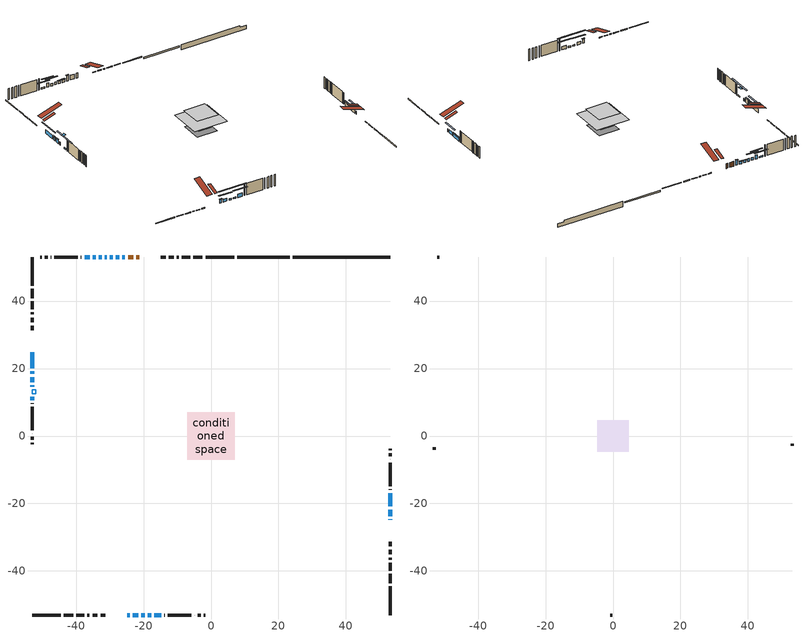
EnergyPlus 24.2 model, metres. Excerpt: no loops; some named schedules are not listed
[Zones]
conditioned space
 floor adiabatic (Floor2 construction): -2.73,-2.73 -2.73,2.73 2.73,2.73 2.73,-2.73 z0.46
 floor adiabatic (AdiabaticFloorConstruction): -7.09,-7.09 -7.09,7.09 7.09,7.09 7.09,-7.09 z2.9
 floor foundation (Slab1 construction): -4.43,-4.43 -4.43,4.43 4.43,4.43 4.43,-4.43 z-1.77
 floor foundation (Slab2 construction): -2.73,-2.73 -2.73,2.73 2.73,2.73 2.73,-2.73 z-0.46
 wall outside (RimJoist1 construction): 6.9,53.06 -1.6,53.06 / -53.06,-53.06 -44.56,-53.06 / -53.06,53.06 -53.06,44.56 / 53.06,-53.06 53.06,-44.56 z0.46:0.76
 wall outside (RimJoist2 construction): -2.53,53.06 -5.26,53.06 / -43.63,-53.06 -40.9,-53.06 / -53.06,43.63 -53.06,40.9 / 53.06,-43.63 53.06,-40.9 z0.46:0.76
 wall outside (RimJoist3 construction): -6.19,53.06 -8.61,53.06 / -39.97,-53.06 -37.55,-53.06 / -53.06,39.97 -53.06,37.55 / 53.06,-39.97 53.06,-37.55 z0.46:0.76
 wall outside (RimJoist4 construction): -9.54,53.06 -10.12,53.06 / -36.62,-53.06 -36.03,-53.06 / -53.06,36.62 -53.06,36.03 / 53.06,-36.62 53.06,-36.03 z0.46:0.76
 wall outside (RimJoist5 construction): -11.05,53.06 -12.49,53.06 / -35.11,-53.06 -33.67,-53.06 / -53.06,35.11 -53.06,33.67 / 53.06,-35.11 53.06,-33.67 z0.46:0.76
 wall outside (RimJoist6 construction): -13.42,53.06 -14.85,53.06 / -32.74,-53.06 -31.3,-53.06 / -53.06,32.74 -53.06,31.3 / 53.06,-32.74 53.06,-31.3 z0.46:0.76
 wall outside (AdiabaticWallConstruction 1): -21.31,53.06 -22.1,53.06 / -23.02,53.06 -24.59,53.06 z0.46:2.49
 wall outside (AdiabaticWallConstruction): 53.06,-24.85 53.06,-24.75 / -53.06,14.98 -53.06,14.64 / -23.13,-53.06 -21.55,-53.06 / -30.89,53.06 -31.52,53.06 z0.46:1.68; -53.06,24.85 -53.06,20.13 z0.46:2.08; -25.52,53.06 -26.28,53.06 z0.46:2.75; -24.85,-53.06 -24.06,-53.06 / -53.06,19.2 -53.06,18.41 z0.46:2.09; -53.06,17.48 -53.06,15.91 / -34.21,53.06 -35,53.06 z0.46:2.24; 53.06,-23.82 53.06,-21.79 z0.46:1.83; -27.21,53.06 -28.23,53.06 / -29.15,53.06 -29.97,53.06 z0.46:1.53; -20.63,-53.06 -19.63,-53.06 / -18.71,-53.06 -17.71,-53.06 / -53.06,11.64 -53.06,10.65 z0.46:1.07; 53.06,-20.86 53.06,-16.9 / -16.79,-53.06 -14.8,-53.06 z0.46:1.96; -32.44,53.06 -33.28,53.06 z0.46:1.58; -35.93,53.06 -37.48,53.06 z0.46:1.1
 wall outside (Wall1 construction): -38.4,53.06 -38.6,53.06 / -13.88,-53.06 -13.68,-53.06 / -53.06,9.72 -53.06,9.53 / 53.06,-15.97 53.06,-15.78 z0.46:5.34
 wall outside (Wall2 construction): -39.53,53.06 -46.49,53.06 / -12.75,-53.06 -5.79,-53.06 / -53.06,8.6 -53.06,1.63 / 53.06,-14.85 53.06,-7.88 z0.46:5.34
 wall outside (Wall3 construction): -47.42,53.06 -47.49,53.06 / -4.86,-53.06 -4.79,-53.06 / -53.06,0.7 -53.06,0.63 / 53.06,-6.95 53.06,-6.88 z0.46:5.34
 wall outside (Wall4 construction): -48.42,53.06 -49.23,53.06 / -3.86,-53.06 -3.05,-53.06 / -53.06,-0.29 -53.06,-1.1 / 53.06,-5.96 53.06,-5.15 z0.46:5.34
 wall outside (Wall6 construction): -50.16,53.06 -50.59,53.06 / -2.12,-53.06 -1.69,-53.06 / -53.06,-2.03 -53.06,-2.46 / 53.06,-4.22 53.06,-3.78 z0.46:5.34
 wall foundation (FoundationWall1 construction): 24.3,53.06,-1.77 24.3,53.06,0.46 50.18,53.06,0.46 50.18,53.06,-0.17 53.06,53.06,-0.17 53.06,53.06,-1.77
 wall foundation (FoundationWall2 construction): 23.38,53.06 7.83,53.06 z-0.46:0.15
 window (WindowConstruction 14): 53.06,-24.85 53.06,-24.75 z0.46:1.68
 window (WindowConstruction 5): -53.06,24.85 -53.06,20.13 z0.46:2.08
 window (WindowConstruction 6): -25.52,53.06 -26.28,53.06 z0.46:2.75
 window (WindowConstruction 7): -24.85,-53.06 -24.06,-53.06 z0.46:2.08
 window (WindowConstruction 8): -53.06,19.2 -53.06,18.41 z0.46:2.08
 window (WindowConstruction 9): -53.06,17.48 -53.06,15.91 z0.46:2.24
 window (WindowConstruction 15): -53.06,14.98 -53.06,14.64 z0.46:1.68
 window (WindowConstruction 10): 53.06,-23.82 53.06,-21.79 z0.46:1.83
 window (WindowConstruction 11): -27.21,53.06 -28.22,53.06 z0.46:1.53
 window (WindowConstruction 12): -29.15,53.06 -29.97,53.06 z0.46:1.53
 window (WindowConstruction 13): -23.13,-53.06 -21.55,-53.06 z0.46:1.68
 window (WindowConstruction 17): -20.62,-53.06 -19.63,-53.06 z0.46:1.07
 window (WindowConstruction 18): -18.71,-53.06 -17.71,-53.06 z0.46:1.07
 window (WindowConstruction 16): -30.9,53.06 -31.51,53.06 z0.46:1.68
 window (WindowConstruction 19): -53.06,11.64 -53.06,10.65 z0.46:1.07
 window (WindowConstruction): 53.06,-20.86 53.06,-16.9 z0.46:1.96
 window (WindowConstruction 1): -32.44,53.06 -33.28,53.06 z0.46:1.58
 window (WindowConstruction 2): -16.79,-53.06 -14.8,-53.06 z0.46:1.96
 window (WindowConstruction 3): -34.21,53.06 -35,53.06 z0.46:2.24
 window (WindowConstruction 4): -35.93,53.06 -37.48,53.06 z0.46:1.09
 door (Door): -21.31,53.06 -22.1,53.06 z0.46:2.49
 door (Door 1): -23.02,53.06 -24.59,53.06 z0.46:2.49
 ceiling adiabatic (AdiabaticFloorConstruction): 7.09,-7.09 7.09,7.09 -7.09,7.09 -7.09,-7.09 z2.9
 roof outside (Roof2 construction): -20.38,53.06,5.34 -20.38,48.2,6.96 -19.1,48.2,6.96 -19.1,53.06,5.34; -25.77,-53.06,5.34 -25.77,-48.2,6.96 -27.06,-48.2,6.96 -27.06,-53.06,5.34; -53.06,25.77,5.34 -48.2,25.77,6.96 -48.2,27.06,6.96 -53.06,27.06,5.34; 53.06,-25.77,5.34 48.2,-25.77,6.96 48.2,-27.06,6.96 53.06,-27.06,5.34
 roof outside (AdiabaticRoofConstruction): -53.06,12.57,5.34 -51.98,12.57,5.7 -51.98,13.71,5.7 -53.06,13.71,5.34
 skylight (SkylightConstruction): -53.06,12.57,5.34 -51.98,12.57,5.7 -51.98,13.71,5.7 -53.06,13.71,5.34
attic - vented
 floor to conditioned space (Floor1 construction Reversed): -4.66,-4.66 -4.66,4.66 4.66,4.66 4.66,-4.66 z5.34
 wall outside (Wall7 construction): -51.52,53.06 -52.13,53.06 / -0.76,-53.06 -0.15,-53.06 / -53.06,-3.39 -53.06,-4 / 53.06,-2.86 53.06,-2.25 z0.46:5.34
 roof outside (Roof1 construction): -18.17,53.06,5.34 -18.17,43.98,8.36 -15.78,43.98,8.36 -15.78,53.06,5.34; -27.98,-53.06,5.34 -27.98,-43.98,8.36 -30.38,-43.98,8.36 -30.38,-53.06,5.34; -53.06,27.98,5.34 -43.98,27.98,8.36 -43.98,30.38,8.36 -53.06,30.38,5.34; 53.06,-27.98,5.34 43.98,-27.98,8.36 43.98,-30.38,8.36 53.06,-30.38,5.34
shading: -53.06,17.95 -53.06,27.02 -53.47,27.02 -53.47,17.95 z4.26; -26.48,53.06 -25.32,53.06 -25.32,53.47 -26.48,53.47 z2.95; -23.86,-53.06 -25.05,-53.06 -25.05,-53.47 -23.86,-53.47 z2.29; -53.06,18.21 -53.06,19.4 -53.47,19.4 -53.47,18.21 z2.29; -53.06,15.71 -53.06,17.68 -53.47,17.68 -53.47,15.71 z2.44; 53.06,-19.61 53.06,-26 53.47,-26 53.47,-19.61 z4.01; -28.43,53.06 -27.01,53.06 -27.01,53.47 -28.43,53.47 z1.73; -30.17,53.06 -28.95,53.06 -28.95,53.47 -30.17,53.47 z1.73; -19.37,-53.06 -25.31,-53.06 -25.31,-53.47 -19.37,-53.47 z3.86; -14.93,-53.06 -25.33,-53.06 -25.33,-53.47 -14.93,-53.47 z5.78; -13.01,-53.06 -23.41,-53.06 -23.41,-53.47 -13.01,-53.47 z5.78; -53.06,5.94 -53.06,16.35 -53.47,16.35 -53.47,5.94 z5.78; 53.06,-16.7 53.06,-21.06 53.47,-21.06 53.47,-16.7 z2.16; -35.46,53.06 -30.26,53.06 -30.26,53.47 -35.46,53.47 z3.76; -12.63,-53.06 -18.96,-53.06 -18.96,-53.47 -12.63,-53.47 z4.14; -37.18,53.06 -32.03,53.06 -32.03,53.47 -37.18,53.47 z4.42; -39.65,53.06 -33.75,53.06 -33.75,53.47 -39.65,53.47 z3.27
[Building]
Building 1: Terrain=Suburbs
[Site:Location]
Toronto City Centre_ON: Latitude {deg}=43.63; Longitude {deg}=-79.39; Time Zone {hr}=-5; Elevation {m}=77; Keep Site Location Information=Yes
[Site:GroundTemperature:Shallow]
5.01852, 3.26908, 3.12898, 3.95918, 7.29196, 10.6092, 13.4851, 15.3069, 15.4617, 13.9799, 11.1774, 7.9619
[Site:WaterMainsTemperature]
Calculation Method=Schedule; Temperature Schedule=mains temperature schedule
[Material] Roughness=Rough; Thermal Absorptance=0.9
Name | Thickness {m} | Conductivity {W/m-K} | Density {kg/m3} | Specific Heat {J/kg-K} | Solar Absorptance | Visible Absorptance
asphalt or fiberglass shingles | 0.00635 | 0.162714 | 1121.4 | 1465.45 | 0.4 | 0.4
asphalt or fiberglass shingles 1 | 0.00635 | 0.162714 | 1121.4 | 1465.45 | 0.7 | 0.7
ceiling loosefill ins | 0.338667 | 0.0480833 | 16.02 | 1046.75 | 0.7 | 0.7
ceiling stud and cavity | 0.1397 | 0.394707 | 65.682 | 1177.47 | 0.7 | 0.7
concrete 4.0 in. | 0.1016 | 1.803125 | 2242.8 | 837.4 | 0.7 | 0.7
concrete 8.0 in. | 0.2032 | 1.803125 | 2242.8 | 837.4 | 0.7 | 0.7
door material | 0.04445 | 0.0451087 | 512.64 | 1214.23 | 0.7 | 0.7
door material 1 | 0.04445 | 0.188738 | 512.64 | 1214.23 | 0.7 | 0.7
exterior vertical ins | 0.00364621 | 0.029427 | 32.04 | 1214.23 | 0.7 | 0.7
exterior vertical ins 1 | 0.00290188 | 0.029427 | 32.04 | 1214.23 | 0.7 | 0.7
floor covering | 0.0127 | 9.015625 | 54.468 | 1339.84 | 0.6 | 0.6
floor covering 1 | 0.0127 | 0.0433444 | 54.468 | 1339.84 | 0.6 | 0.6
floor rigid ins; roof rigid ins; wall rigid ins | 0.512978 | 0.029427 | 32.04 | 1214.23 | 0.7 | 0.7
floor stud and cavity | 0.0889 | 0.403255 | 50.32683 | 1063.81 | 0.7 | 0.7
floor stud and cavity 1 | 0.1397 | 1.75129 | 37.0049 | 1207.88 | 0.7 | 0.7
furniture material conditioned space 1 | 0.1524 | 0.115458 | 640.8 | 1214.23 | 0.6 | 0.6
gypsum board | 0.0127 | 0.160291 | 801 | 837.4 | 0.6 | 0.6
gypsum board 1 | 0.00254 | 0.160291 | 801 | 837.4 | 0.6 | 0.6
gypsum board 2 | 0.0127 | 0.160291 | 801 | 837.4 | 0.7 | 0.7
osb sheathing 0.5 in. | 0.0127 | 0.115458 | 512.64 | 1214.23 | 0.7 | 0.7
osb sheathing 0.75 in. | 0.01905 | 0.115458 | 512.64 | 1214.23 | 0.7 | 0.7
osb sheathing 2.0 in. | 0.0508 | 0.115458 | 512.64 | 1214.23 | 0.7 | 0.7
rim joist rigid ins | 0.051816 | 0.029427 | 32.04 | 1214.23 | 0.7 | 0.7
rim joist stud and cavity | 0.0508 | 0.859146 | 125.044 | 1163.47 | 0.6 | 0.6
rim joist stud and cavity 1 | 0.0508 | 0.107068 | 50.32683 | 1063.81 | 0.6 | 0.6
rim joist stud and cavity 2 | 0.0508 | 0.318503 | 125.044 | 1163.47 | 0.6 | 0.6
rim joist stud and cavity 3 | 0.0508 | 0.030318 | 125.044 | 1163.47 | 0.6 | 0.6
rim joist stud and cavity 4 | 0.0508 | 0.194335 | 50.32683 | 1063.81 | 0.6 | 0.6
rim joist stud and cavity 5 | 0.0508 | 0.0299094 | 125.044 | 1163.47 | 0.6 | 0.6
roof stud and cavity | 0.2032 | 0.116827 | 78.34581 | 1123.46 | 0.7 | 0.7
roof stud and cavity 1 | 0.18415 | 1.78685 | 37.0049 | 1207.88 | 0.6 | 0.6
wall stud and cavity | 0.1397 | 0.52545 | 139.0536 | 1170.24 | 0.7 | 0.7
wall stud and cavity 1 | 0.1397 | 0.601088 | 139.0536 | 1170.24 | 0.7 | 0.7
wall stud and cavity 2 | 0.1397 | 0.107359 | 139.0536 | 1170.24 | 0.7 | 0.7
wall stud and cavity 3 | 0.1397 | 0.0994217 | 139.0536 | 1170.24 | 0.7 | 0.7
wall stud and cavity 4 | 0.0889 | 0.541617 | 50.32683 | 1063.81 | 0.7 | 0.7
wall stud and cavity 5 | 0.0889 | 6.1454 | 50.32683 | 1063.81 | 0.6 | 0.6
wall stud and cavity 6 | 0.0889 | 0.380278 | 52.3479 | 1209.89 | 0.7 | 0.7
wall stud and cavity 7 | 0.0889 | 0.391764 | 83.0341 | 1211.67 | 0.7 | 0.7
wood siding | 0.0254 | 0.102417 | 544.68 | 1172.36 | 0.74 | 0.74
wood siding 1 | 0.00254 | 0.102417 | 544.68 | 1172.36 | 0.74 | 0.74
wood siding 2; wood siding 3; wood siding 4 | 0.0254 | 0.102417 | 544.68 | 1172.36 | 0.7 | 0.7
[WindowMaterial:SimpleGlazingSystem]
Name | U-Factor {W/m2-K} | Solar Heat Gain Coefficient
SkylightMaterial | 3.50572 | 0.6909
WindowMaterial | 2.225776 | 0.58
WindowMaterial 1 | 2.450057 | 0.49
WindowMaterial 10 | 2.30186 | 0.55
WindowMaterial 11 | 2.86342 | 0.2
WindowMaterial 12 | 5.25215 | 0.66
WindowMaterial 13 | 4.8422 | 0.56
WindowMaterial 14 | 2.54829 | 0.44
WindowMaterial 15 | 3.26371 | 0.51
WindowMaterial 2 | 2.95029 | 0.58
WindowMaterial 3 | 2.444379 | 0.49
WindowMaterial 4 | 2.379082 | 0.52
WindowMaterial 5 | 2.33536 | 0.53
WindowMaterial 6 | 2.95313 | 0.58
WindowMaterial 7 | 2.36318 | 0.53
WindowMaterial 8 | 2.43189 | 0.5
WindowMaterial 9 | 2.46823 | 0.48
[Construction]
AdiabaticFloorConstruction: floor stud and cavity 1, floor rigid ins, osb sheathing 0.75 in., floor covering 1
AdiabaticRoofConstruction: asphalt or fiberglass shingles 1, roof rigid ins, osb sheathing 0.75 in., roof stud and cavity 1
AdiabaticWallConstruction: wood siding 3, wall rigid ins, wall stud and cavity 6, gypsum board
AdiabaticWallConstruction 1: wood siding 4, wall rigid ins, wall stud and cavity 6, gypsum board
Door: door material
Door 1: door material 1
Floor1 construction Reversed: gypsum board, ceiling stud and cavity, ceiling loosefill ins
Floor2 construction: floor stud and cavity, floor covering
FoundationWall1 construction; FoundationWall2 construction: concrete 8.0 in., gypsum board 2
furniture construction conditioned space 1: furniture material conditioned space 1
PartitionWallConstruction: gypsum board, wall stud and cavity 7, gypsum board
RimJoist1 construction: wood siding 2, osb sheathing 2.0 in., rim joist stud and cavity
RimJoist2 construction: wood siding 2, rim joist stud and cavity 1
RimJoist3 construction: wood siding 2, rim joist rigid ins, osb sheathing 2.0 in., rim joist stud and cavity 2
RimJoist4 construction: wood siding 2, osb sheathing 2.0 in., rim joist stud and cavity 3
RimJoist5 construction: wood siding 2, rim joist stud and cavity 4
RimJoist6 construction: wood siding 2, osb sheathing 2.0 in., rim joist stud and cavity 5
Roof1 construction: asphalt or fiberglass shingles
Roof2 construction: asphalt or fiberglass shingles, osb sheathing 0.75 in., roof stud and cavity, gypsum board
SkylightConstruction: SkylightMaterial
Slab1 construction; Slab2 construction: concrete 4.0 in.
Wall1 construction: wood siding, osb sheathing 0.5 in., wall stud and cavity, gypsum board
Wall2 construction: wood siding, osb sheathing 0.5 in., wall stud and cavity 1, gypsum board
Wall3 construction: wood siding, osb sheathing 0.5 in., wall stud and cavity 2, gypsum board
Wall4 construction: wood siding, osb sheathing 0.5 in., wall stud and cavity 3, gypsum board
Wall6 construction: wood siding 1, wall stud and cavity 4, gypsum board 1
Wall7 construction: wood siding 1, wall stud and cavity 5
WindowConstruction; WindowConstruction 2: WindowMaterial
WindowConstruction 1: WindowMaterial 1
WindowConstruction 10: WindowMaterial 7
WindowConstruction 11: WindowMaterial 8
WindowConstruction 12: WindowMaterial 9
WindowConstruction 13: WindowMaterial 10
WindowConstruction 14: WindowMaterial 11
WindowConstruction 15: WindowMaterial 12
WindowConstruction 16: WindowMaterial 13
WindowConstruction 17; WindowConstruction 19: WindowMaterial 14
WindowConstruction 18: WindowMaterial 15
WindowConstruction 3; WindowConstruction 9: WindowMaterial 2
WindowConstruction 4: WindowMaterial 3
WindowConstruction 5; WindowConstruction 8: WindowMaterial 4
WindowConstruction 6: WindowMaterial 5
WindowConstruction 7: WindowMaterial 6
[Zone] Multiplier=1; Part of Total Floor Area=Yes
Name | Volume {m3}
attic - vented | 43.5455
conditioned space | 639.7
[Space]
Name | Zone | Volume {m3}
attic - vented 1 | attic - vented | 43.5455
conditioned space 1 | conditioned space | 639.7
[ZoneInfiltration:EffectiveLeakageArea]
infil attic - vented 1: Zone or Space=attic - vented 1; Schedule=Always On Discrete; Effective Air Leakage Area {cm2}=3652.53; Stack Coefficient=0.000549482; Wind Coefficient=1.58379e-05
[ZoneMixing]
whole house fan mix: Zone or Space=attic - vented; Schedule=Always On Continuous; Design Flow Rate Calculation Method=Flow/Zone; Design Flow Rate {m3/s}=0; Source Zone or Space=conditioned space
[SurfaceProperty:ExposedFoundationPerimeter] Exposed Perimeter Calculation Method=TotalExposedPerimeter
Name | Total Exposed Perimeter {m}
Slab1 | 28.755
Slab2 | 15.545
[InternalMass] Zone or ZoneList=conditioned space; Space or SpaceList=conditioned space 1
Name | Construction | Surface Area {m2}
furniture mass conditioned space 1 | furniture construction conditioned space 1 | 135.628
partition wall mass | PartitionWallConstruction | 309.16
[Lights]
interior lighting: Zone or ZoneList or Space or SpaceList=conditioned space 1; Schedule=interior lighting schedule; Design Level Calculation Method=LightingLevel; Lighting Level {W}=343.2; Return Air Fraction=0; Fraction Radiant=0.6; Fraction Visible=0.2; Fraction Replaceable=1
[People]
occupants: Zone or ZoneList or Space or SpaceList=conditioned space 1; Number of People Schedule=occupants schedule; Number of People Calculation Method=People; Number of People=3; Fraction Radiant=0.314171; Sensible Heat Fraction=0.56303; Activity Level Schedule=occupants activity schedule; Carbon Dioxide Generation Rate {m3/s-W}=0; Enable ASHRAE 55 Comfort Warnings=No; Mean Radiant Temperature Calculation Type=EnclosureAveraged
[ElectricEquipment] Zone or ZoneList or Space or SpaceList=conditioned space 1; Design Level Calculation Method=EquipmentLevel
Name | Schedule | Design Level {W} | Fraction Latent | Fraction Radiant | Fraction Lost
clothes dryer | clothes dryer schedule | 140.772 | 0.015 | 0.081 | 0.85
clothes washer | clothes washer schedule | 32.1985 | 0.03 | 0.162 | 0.7
cooking range | cooking range schedule | 215.147 | 0.08 | 0.432 | 0.2
dishwasher | dishwasher schedule | 66.8632 | 0.3 | 0.18 | 0.4
fridge | fridge schedule | 72.9452 | 0 | 0.6 | 0
mech vent bath fan 0 | mech vent bath fan 0 schedule | 50.2 | 0 | 0 | 1
mech vent bath fan 1 | mech vent bath fan 1 schedule | 50.2 | 0 | 0 | 1
mech vent house fan | mech vent house fan schedule | 0 | 0 | 0 | 1
mech vent house fan cfis | mech vent house fan cfis schedule | 0 | 0 | 0 | 0
misc plug loads | misc plug loads schedule | 494.7 | 0.045 | 0.513 | 0.1
whole house fan | Always On Discrete | 0 | 0 | 0 | 1
[OtherEquipment] Zone or ZoneList or Space or SpaceList=conditioned space 1; Design Level Calculation Method=EquipmentLevel
Name | Fuel Type | Schedule | Design Level {W} | Fraction Latent | Fraction Radiant | Fraction Lost
clothes dryer 1 | Electricity | clothes dryer schedule | 0 | 0.015 | 0.081 | 0.85
cooking range 1 | Electricity | cooking range schedule | 0 | 0.08 | 0.432 | 0.2
general water use latent | None | general water use schedule | 62.594 | 1 | 0 | 0
general water use sensible | None | general water use schedule | -61.6891 | 0 | 0.6 | 0
mech vent house fan latent load | None | Always On Discrete | 0 | 1 | 0 | 0
mech vent house fan sensible load | None | Always On Discrete | 0 | 0 | 0 | 0
water heater energy adjustment1 | NaturalGas | Always On Discrete | 0.01 | 0 | 0 | 1
[ZoneInfiltration:DesignFlowRate] Zone or ZoneList or Space or SpaceList=conditioned space 1; Schedule=Always On Discrete; Design Flow Rate Calculation Method=Flow/Zone; Design Flow Rate {m3/s}=0
infil flow; natural vent flow; whole house fan flow
[Foundation:Kiva] Initial Indoor Air Temperature {C}=18; Wall Depth Below Slab {m}=0.2032; Custom Block X Position 1 {m}=0.2159; Custom Block Z Position 1 {m}=0
Name | Wall Height Above Grade {m} | Custom Block Material Name 1 | Custom Block Depth 1 {m}
Foundation Kiva 1 | 0.460004 | exterior vertical ins | 2.23001
Foundation Kiva 2 | 0.149992 | exterior vertical ins 1 | 0.609996
[Foundation:Kiva:Settings]
Soil Conductivity {W/m-K}=0.849921; Soil Density {kg/m3}=1842.3; Soil Specific Heat {J/kg-K}=418.7; Ground Solar Absorptivity=0.9; Ground Thermal Absorptivity=0.9; Ground Surface Roughness {m}=0.03; Far-Field Width {m}=40; Deep-Ground Boundary Condition=ZeroFlux; Deep-Ground Depth {m}=40; Minimum Cell Dimension {m}=0.2; Maximum Cell Growth Coefficient=3; Simulation Timestep=Timestep
[Exterior:Lights]
exterior lighting: Schedule=exterior lighting schedule; Design Level {W}=75.6
[Schedule:Constant]
Name | Hourly Value
Always On Continuous; mech vent house fan schedule; mech vent house fan cfis schedule; Always On Discrete | 1
occupants activity schedule | 117.228
fridge schedule | 0
[Schedule:Week:Daily]
interior lighting schedule Week Rule - Jan1-Jan27: interior lighting schedule day, interior lighting schedule day, interior lighting schedule day, interior lighting schedule day, interior lighting schedule day, interior lighting schedule day, interior lighting schedule day, interior lighting schedule default day, interior lighting schedule default day, interior lighting schedule default day, interior lighting schedule default day, interior lighting schedule default day
interior lighting schedule Week Rule - Jan28-Feb3: interior lighting schedule day, interior lighting schedule day, interior lighting schedule day, interior lighting schedule day, interior lighting schedule day 1, interior lighting schedule day 1, interior lighting schedule day 1, interior lighting schedule default day, interior lighting schedule default day, interior lighting schedule default day, interior lighting schedule default day, interior lighting schedule default day
interior lighting schedule Week Rule - Feb4-Feb24: interior lighting schedule day 1, interior lighting schedule day 1, interior lighting schedule day 1, interior lighting schedule day 1, interior lighting schedule day 1, interior lighting schedule day 1, interior lighting schedule day 1, interior lighting schedule default day, interior lighting schedule default day, interior lighting schedule default day, interior lighting schedule default day, interior lighting schedule default day
interior lighting schedule Week Rule - Feb25-Mar3: interior lighting schedule day 1, interior lighting schedule day 1, interior lighting schedule day 1, interior lighting schedule day 1, interior lighting schedule day 2, interior lighting schedule day 2, interior lighting schedule day 2, interior lighting schedule default day, interior lighting schedule default day, interior lighting schedule default day, interior lighting schedule default day, interior lighting schedule default day
interior lighting schedule Week Rule - Mar4-Mar31: interior lighting schedule day 2, interior lighting schedule day 2, interior lighting schedule day 2, interior lighting schedule day 2, interior lighting schedule day 2, interior lighting schedule day 2, interior lighting schedule day 2, interior lighting schedule default day, interior lighting schedule default day, interior lighting schedule default day, interior lighting schedule default day, interior lighting schedule default day
interior lighting schedule Week Rule - Apr1-Apr28: interior lighting schedule day 3, interior lighting schedule day 3, interior lighting schedule day 3, interior lighting schedule day 3, interior lighting schedule day 3, interior lighting schedule day 3, interior lighting schedule day 3, interior lighting schedule default day, interior lighting schedule default day, interior lighting schedule default day, interior lighting schedule default day, interior lighting schedule default day
interior lighting schedule Week Rule - Apr29-May5: interior lighting schedule day 3, interior lighting schedule day 3, interior lighting schedule day 4, interior lighting schedule day 4, interior lighting schedule day 4, interior lighting schedule day 4, interior lighting schedule day 4, interior lighting schedule default day, interior lighting schedule default day, interior lighting schedule default day, interior lighting schedule default day, interior lighting schedule default day
interior lighting schedule Week Rule - May6-May26: interior lighting schedule day 4, interior lighting schedule day 4, interior lighting schedule day 4, interior lighting schedule day 4, interior lighting schedule day 4, interior lighting schedule day 4, interior lighting schedule day 4, interior lighting schedule default day, interior lighting schedule default day, interior lighting schedule default day, interior lighting schedule default day, interior lighting schedule default day
interior lighting schedule Week Rule - May27-Jun2: interior lighting schedule day 4, interior lighting schedule day 4, interior lighting schedule day 4, interior lighting schedule day 4, interior lighting schedule day 4, interior lighting schedule day 5, interior lighting schedule day 5, interior lighting schedule default day, interior lighting schedule default day, interior lighting schedule default day, interior lighting schedule default day, interior lighting schedule default day
interior lighting schedule Week Rule - Jun3-Jun30: interior lighting schedule day 5, interior lighting schedule day 5, interior lighting schedule day 5, interior lighting schedule day 5, interior lighting schedule day 5, interior lighting schedule day 5, interior lighting schedule day 5, interior lighting schedule default day, interior lighting schedule default day, interior lighting schedule default day, interior lighting schedule default day, interior lighting schedule default day
interior lighting schedule Week Rule - Jul1-Jul28: interior lighting schedule day 6, interior lighting schedule day 6, interior lighting schedule day 6, interior lighting schedule day 6, interior lighting schedule day 6, interior lighting schedule day 6, interior lighting schedule day 6, interior lighting schedule default day, interior lighting schedule default day, interior lighting schedule default day, interior lighting schedule default day, interior lighting schedule default day
interior lighting schedule Week Rule - Jul29-Aug4: interior lighting schedule day 6, interior lighting schedule day 6, interior lighting schedule day 6, interior lighting schedule day 7, interior lighting schedule day 7, interior lighting schedule day 7, interior lighting schedule day 7, interior lighting schedule default day, interior lighting schedule default day, interior lighting schedule default day, interior lighting schedule default day, interior lighting schedule default day
interior lighting schedule Week Rule - Aug5-Aug25: interior lighting schedule day 7, interior lighting schedule day 7, interior lighting schedule day 7, interior lighting schedule day 7, interior lighting schedule day 7, interior lighting schedule day 7, interior lighting schedule day 7, interior lighting schedule default day, interior lighting schedule default day, interior lighting schedule default day, interior lighting schedule default day, interior lighting schedule default day
interior lighting schedule Week Rule - Aug26-Sep1: interior lighting schedule day 7, interior lighting schedule day 7, interior lighting schedule day 7, interior lighting schedule day 7, interior lighting schedule day 7, interior lighting schedule day 7, interior lighting schedule day 8, interior lighting schedule default day, interior lighting schedule default day, interior lighting schedule default day, interior lighting schedule default day, interior lighting schedule default day
interior lighting schedule Week Rule - Sep2-Sep29: interior lighting schedule day 8, interior lighting schedule day 8, interior lighting schedule day 8, interior lighting schedule day 8, interior lighting schedule day 8, interior lighting schedule day 8, interior lighting schedule day 8, interior lighting schedule default day, interior lighting schedule default day, interior lighting schedule default day, interior lighting schedule default day, interior lighting schedule default day
interior lighting schedule Week Rule - Sep30-Oct6: interior lighting schedule day 8, interior lighting schedule day 9, interior lighting schedule day 9, interior lighting schedule day 9, interior lighting schedule day 9, interior lighting schedule day 9, interior lighting schedule day 9, interior lighting schedule default day, interior lighting schedule default day, interior lighting schedule default day, interior lighting schedule default day, interior lighting schedule default day
interior lighting schedule Week Rule - Oct7-Oct27: interior lighting schedule day 9, interior lighting schedule day 9, interior lighting schedule day 9, interior lighting schedule day 9, interior lighting schedule day 9, interior lighting schedule day 9, interior lighting schedule day 9, interior lighting schedule default day, interior lighting schedule default day, interior lighting schedule default day, interior lighting schedule default day, interior lighting schedule default day
interior lighting schedule Week Rule - Oct28-Nov3: interior lighting schedule day 9, interior lighting schedule day 9, interior lighting schedule day 9, interior lighting schedule day 9, interior lighting schedule day 10, interior lighting schedule day 10, interior lighting schedule day 10, interior lighting schedule default day, interior lighting schedule default day, interior lighting schedule default day, interior lighting schedule default day, interior lighting schedule default day
interior lighting schedule Week Rule - Nov4-Nov24: interior lighting schedule day 10, interior lighting schedule day 10, interior lighting schedule day 10, interior lighting schedule day 10, interior lighting schedule day 10, interior lighting schedule day 10, interior lighting schedule day 10, interior lighting schedule default day, interior lighting schedule default day, interior lighting schedule default day, interior lighting schedule default day, interior lighting schedule default day
interior lighting schedule Week Rule - Nov25-Dec1: interior lighting schedule day 10, interior lighting schedule day 10, interior lighting schedule day 10, interior lighting schedule day 10, interior lighting schedule day 10, interior lighting schedule day 10, interior lighting schedule day 11, interior lighting schedule default day, interior lighting schedule default day, interior lighting schedule default day, interior lighting schedule default day, interior lighting schedule default day
interior lighting schedule Week Rule - Dec2-Dec31: interior lighting schedule day 11, interior lighting schedule day 11, interior lighting schedule day 11, interior lighting schedule day 11, interior lighting schedule day 11, interior lighting schedule day 11, interior lighting schedule day 11, interior lighting schedule default day, interior lighting schedule default day, interior lighting schedule default day, interior lighting schedule default day, interior lighting schedule default day
occupants schedule Week Rule - Jan1-Dec31: occupants schedule day, occupants schedule day, occupants schedule day, occupants schedule day, occupants schedule day, occupants schedule day, occupants schedule day, occupants schedule default day, occupants schedule default day, occupants schedule default day, occupants schedule default day, occupants schedule default day
clothes dryer schedule Week Rule - Jan1-Dec31: clothes dryer schedule day, clothes dryer schedule day, clothes dryer schedule day, clothes dryer schedule day, clothes dryer schedule day, clothes dryer schedule day, clothes dryer schedule day, clothes dryer schedule default day, clothes dryer schedule default day, clothes dryer schedule default day, clothes dryer schedule default day, clothes dryer schedule default day
clothes washer schedule Week Rule - Jan1-Dec31: clothes washer schedule day, clothes washer schedule day, clothes washer schedule day, clothes washer schedule day, clothes washer schedule day, clothes washer schedule day, clothes washer schedule day, clothes washer schedule default day, clothes washer schedule default day, clothes washer schedule default day, clothes washer schedule default day, clothes washer schedule default day
cooking range schedule Week Rule - Jan1-Dec31: cooking range schedule day, cooking range schedule day, cooking range schedule day, cooking range schedule day, cooking range schedule day, cooking range schedule day, cooking range schedule day, cooking range schedule default day, cooking range schedule default day, cooking range schedule default day, cooking range schedule default day, cooking range schedule default day
dishwasher schedule Week Rule - Jan1-Dec31: dishwasher schedule day, dishwasher schedule day, dishwasher schedule day, dishwasher schedule day, dishwasher schedule day, dishwasher schedule day, dishwasher schedule day, dishwasher schedule default day, dishwasher schedule default day, dishwasher schedule default day, dishwasher schedule default day, dishwasher schedule default day
mech vent bath fan 0 schedule Week Rule - Jan1-Dec31: mech vent bath fan 0 schedule day, mech vent bath fan 0 schedule day, mech vent bath fan 0 schedule day, mech vent bath fan 0 schedule day, mech vent bath fan 0 schedule day, mech vent bath fan 0 schedule day, mech vent bath fan 0 schedule day, mech vent bath fan 0 schedule default day, mech vent bath fan 0 schedule default day, mech vent bath fan 0 schedule default day, mech vent bath fan 0 schedule default day, mech vent bath fan 0 schedule default day
[Schedule:Year]
interior lighting schedule: interior lighting schedule Week Rule - Jan1-Jan27, 1, 1, 1, 27, interior lighting schedule Week Rule - Jan28-Feb3, 1, 28, 2, 3, interior lighting schedule Week Rule - Feb4-Feb24, 2, 4, 2, 24, interior lighting schedule Week Rule - Feb25-Mar3, 2, 25, 3, 3, interior lighting schedule Week Rule - Mar4-Mar31, 3, 4, 3, 31, interior lighting schedule Week Rule - Apr1-Apr28, 4, 1, 4, 28, interior lighting schedule Week Rule - Apr29-May5, 4, 29, 5, 5, interior lighting schedule Week Rule - May6-May26, 5, 6, 5, 26, interior lighting schedule Week Rule - May27-Jun2, 5, 27, 6, 2, interior lighting schedule Week Rule - Jun3-Jun30, 6, 3, 6, 30, interior lighting schedule Week Rule - Jul1-Jul28, 7, 1, 7, 28, interior lighting schedule Week Rule - Jul29-Aug4, 7, 29, 8, 4, interior lighting schedule Week Rule - Aug5-Aug25, 8, 5, 8, 25, interior lighting schedule Week Rule - Aug26-Sep1, 8, 26, 9, 1, interior lighting schedule Week Rule - Sep2-Sep29, 9, 2, 9, 29, interior lighting schedule Week Rule - Sep30-Oct6, 9, 30, 10, 6, interior lighting schedule Week Rule - Oct7-Oct27, 10, 7, 10, 27, interior lighting schedule Week Rule - Oct28-Nov3, 10, 28, 11, 3, interior lighting schedule Week Rule - Nov4-Nov24, 11, 4, 11, 24, interior lighting schedule Week Rule - Nov25-Dec1, 11, 25, 12, 1, interior lighting schedule Week Rule - Dec2-Dec31, 12, 2, 12, 31
occupants schedule: occupants schedule Week Rule - Jan1-Dec31, 1, 1, 12, 31
clothes dryer schedule: clothes dryer schedule Week Rule - Jan1-Dec31, 1, 1, 12, 31
clothes washer schedule: clothes washer schedule Week Rule - Jan1-Dec31, 1, 1, 12, 31
cooking range schedule: cooking range schedule Week Rule - Jan1-Dec31, 1, 1, 12, 31
dishwasher schedule: dishwasher schedule Week Rule - Jan1-Dec31, 1, 1, 12, 31
mech vent bath fan 0 schedule: mech vent bath fan 0 schedule Week Rule - Jan1-Dec31, 1, 1, 12, 31
mech vent bath fan 1 schedule: mech vent bath fan 1 schedule Week Rule - Jan1-Dec31, 1, 1, 12, 31
misc plug loads schedule: misc plug loads schedule Week Rule - Jan1-Dec31, 1, 1, 12, 31
general water use schedule: general water use schedule Week Rule - Jan1-Dec31, 1, 1, 12, 31
exterior lighting schedule: exterior lighting schedule Week Rule - Jan1-Jan27, 1, 1, 1, 27, exterior lighting schedule Week Rule - Jan28-Feb3, 1, 28, 2, 3, exterior lighting schedule Week Rule - Feb4-Feb24, 2, 4, 2, 24, exterior lighting schedule Week Rule - Feb25-Mar3, 2, 25, 3, 3, exterior lighting schedule Week Rule - Mar4-Mar31, 3, 4, 3, 31, exterior lighting schedule Week Rule - Apr1-Apr28, 4, 1, 4, 28, exterior lighting schedule Week Rule - Apr29-May5, 4, 29, 5, 5, exterior lighting schedule Week Rule - May6-May26, 5, 6, 5, 26, exterior lighting schedule Week Rule - May27-Jun2, 5, 27, 6, 2, exterior lighting schedule Week Rule - Jun3-Jun30, 6, 3, 6, 30, exterior lighting schedule Week Rule - Jul1-Jul28, 7, 1, 7, 28, exterior lighting schedule Week Rule - Jul29-Aug4, 7, 29, 8, 4, exterior lighting schedule Week Rule - Aug5-Aug25, 8, 5, 8, 25, exterior lighting schedule Week Rule - Aug26-Sep1, 8, 26, 9, 1, exterior lighting schedule Week Rule - Sep2-Sep29, 9, 2, 9, 29, exterior lighting schedule Week Rule - Sep30-Oct6, 9, 30, 10, 6, exterior lighting schedule Week Rule - Oct7-Oct27, 10, 7, 10, 27, exterior lighting schedule Week Rule - Oct28-Nov3, 10, 28, 11, 3, exterior lighting schedule Week Rule - Nov4-Nov24, 11, 4, 11, 24, exterior lighting schedule Week Rule - Nov25-Dec1, 11, 25, 12, 1, exterior lighting schedule Week Rule - Dec2-Dec31, 12, 2, 12, 31
[Schedule:Compact]
mains temperature schedule: Through: 01/01, For: AllDays, Until: 24:00, 8.80333, Through: 01/02, For: AllDays, Until: 24:00, 8.74333, Through: 01/03, For: AllDays, Until: 24:00, 8.68389, Through: 01/04, For: AllDays, Until: 24:00, 8.62611, Through: 01/05, For: AllDays, Until: 24:00, 8.56944, Through: 01/06, For: AllDays, Until: 24:00, 8.51389, Through: 01/07, For: AllDays, Until: 24:00, 8.45944, Through: 01/08, For: AllDays, Until: 24:00, 8.40611, Through: 01/09, For: AllDays, Until: 24:00, 8.35389, Through: 01/10, For: AllDays, Until: 24:00, 8.30278, Through: 01/11, For: AllDays, Until: 24:00, 8.25333, Through: 01/12, For: AllDays, Until: 24:00, 8.205, Through: 01/13, For: AllDays, Until: 24:00, 8.15778, Through: 01/14, For: AllDays, Until: 24:00, 8.11222, Through: 01/15, For: AllDays, Until: 24:00, 8.06778, Through: 01/16, For: AllDays, Until: 24:00, 8.02444, Through: 01/17, For: AllDays, Until: 24:00, 7.98222, Through: 01/18, For: AllDays, Until: 24:00, 7.94167, Through: 01/19, For: AllDays, Until: 24:00, 7.90222, Through: 01/20, For: AllDays, Until: 24:00, 7.86444, Through: 01/21, For: AllDays, Until: 24:00, 7.82778, Through: 01/22, For: AllDays, Until: 24:00, 7.79278, Through: 01/23, For: AllDays, Until: 24:00, 7.75889, Through: 01/24, For: AllDays, Until: 24:00, 7.72667, Through: 01/25, For: AllDays, Until: 24:00, 7.69556, Through: 01/26, For: AllDays, Until: 24:00, 7.66611, Through: 01/27, For: AllDays, Until: 24:00, 7.63778, Through: 01/28, For: AllDays, Until: 24:00, 7.61111, Through: 01/29, For: AllDays, Until: 24:00, 7.58556, Through: 01/30, For: AllDays, Until: 24:00, 7.56167, Through: 01/31, For: AllDays, Until: 24:00, 7.53944, Through: 02/01, For: AllDays, Until: 24:00, 7.51833, Through: 02/02, For: AllDays, Until: 24:00, 7.49889, Through: 02/03, For: AllDays, Until: 24:00, 7.48111, Through: 02/04, For: AllDays, Until: 24:00, 7.46444, Through: 02/05, For: AllDays, Until: 24:00, 7.44944, Through: 02/06, For: AllDays, Until: 24:00, 7.43556, Through: 02/07, For: AllDays, Until: 24:00, 7.42333, Through: 02/08, For: AllDays, Until: 24:00, 7.41278, Through: 02/09, For: AllDays, Until: 24:00, 7.40389, Through: 02/10, For: AllDays, Until: 24:00, 7.39611, Through: 02/11, For: AllDays, Until: 24:00, 7.39, Through: 02/12, For: AllDays, Until: 24:00, 7.38556, Through: 02/13, For: AllDays, Until: 24:00, 7.38222, Through: 02/14, For: AllDays, Until: 24:00, 7.38056, Through: 02/15, For: AllDays, Until: 24:00, 7.38056, Through: 02/16, For: AllDays, Until: 24:00, 7.38222, Through: 02/17, For: AllDays, Until: 24:00, 7.385, Through: 02/18, For: AllDays, Until: 24:00, 7.38944, Through: 02/19, For: AllDays, Until: 24:00, 7.395, Through: 02/20, For: AllDays, Until: 24:00, 7.40278, Through: 02/21, For: AllDays, Until: 24:00, 7.41167, Through: 02/22, For: AllDays, Until: 24:00, 7.42222, Through: 02/23, For: AllDays, Until: 24:00, 7.43389, Through: 02/24, For: AllDays, Until: 24:00, 7.44722, Through: 02/25, For: AllDays, Until: 24:00, 7.46222, Through: 02/26, For: AllDays, Until: 24:00, 7.47833, Through: 02/27, For: AllDays, Until: 24:00, 7.49611, Through: 02/28, For: AllDays, Until: 24:00, 7.51556, Through: 03/01, For: AllDays, Until: 24:00, 7.53667, Through: 03/02, For: AllDays, Until: 24:00, 7.55889, Through: 03/03, For: AllDays, Until: 24:00, 7.58222, Through: 03/04, For: AllDays, Until: 24:00, 7.60722, Through: 03/05, For: AllDays, Until: 24:00, 7.63389, Through: 03/06, For: AllDays, Until: 24:00, 7.66222, Through: 03/07, For: AllDays, Until: 24:00, 7.69111, Through: 03/08, For: AllDays, Until: 24:00, 7.72222, Through: 03/09, For: AllDays, Until: 24:00, 7.75444, Through: 03/10, For: AllDays, Until: 24:00, 7.78778, Through: 03/11, For: AllDays, Until: 24:00, 7.82278, Through: 03/12, For: AllDays, Until: 24:00, 7.85944, Through: 03/13, For: AllDays, Until: 24:00, 7.89722, Through: 03/14, For: AllDays, Until: 24:00, 7.93611, Through: 03/15, For: AllDays, Until: 24:00, 7.97667, Through: 03/16, For: AllDays, Until: 24:00, 8.01833, Through: 03/17, For: AllDays, Until: 24:00, 8.06167, Through: 03/18, For: AllDays, Until: 24:00, 8.10611, Through: 03/19, For: AllDays, Until: 24:00, 8.15167, Through: 03/20, For: AllDays, Until: 24:00, 8.19833, Through: 03/21, For: AllDays, Until: 24:00, 8.24667, Through: 03/22, For: AllDays, Until: 24:00, 8.29611, Through: 03/23, For: AllDays, Until: 24:00, 8.34667, Through: 03/24, For: AllDays, Until: 24:00, 8.39889, Through: 03/25, For: AllDays, Until: 24:00, 8.45167, Through: 03/26, For: AllDays, Until: 24:00, 8.50611, Through: 03/27, For: AllDays, Until: 24:00, 8.56167, Through: 03/28, For: AllDays, Until: 24:00, 8.61833, Through: 03/29, For: AllDays, Until: 24:00, 8.67611, Through: 03/30, For: AllDays, Until: 24:00, 8.735, Through: 03/31, For: AllDays, Until: 24:00, 8.795, Through: 04/01, For: AllDays, Until: 24:00, 8.85611, Through: 04/02, For: AllDays, Until: 24:00, 8.91833, Through: 04/03, For: AllDays, Until: 24:00, 8.98167, Through: 04/04, For: AllDays, Until: 24:00, 9.04556, Through: 04/05, For: AllDays, Until: 24:00, 9.11111, Through: 04/06, For: AllDays, Until: 24:00, 9.17722, Through: 04/07, For: AllDays, Until: 24:00, 9.24444, Through: 04/08, For: AllDays, Until: 24:00, 9.31222, Through: 04/09, For: AllDays, Until: 24:00, 9.38167, Through: 04/10, For: AllDays, Until: 24:00, 9.45167, Through: 04/11, For: AllDays, Until: 24:00, 9.52222, Through: 04/12, For: AllDays, Until: 24:00, 9.59444, Through: 04/13, For: AllDays, Until: 24:00, 9.66667, Through: 04/14, For: AllDays, Until: 24:00, 9.74, Through: 04/15, For: AllDays, Until: 24:00, 9.81444, Through: 04/16, For: AllDays, Until: 24:00, 9.88944, Through: 04/17, For: AllDays, Until: 24:00, 9.96556, Through: 04/18, For: AllDays, Until: 24:00, 10.0417, Through: 04/19, For: AllDays, Until: 24:00, 10.1189, Through: 04/20, For: AllDays, Until: 24:00, 10.1972, Through: 04/21, For: AllDays, Until: 24:00, 10.2756, Through: 04/22, For: AllDays, Until: 24:00, 10.355, Through: 04/23, For: AllDays, Until: 24:00, 10.435, Through: 04/24, For: AllDays, Until: 24:00, 10.515, Through: 04/25, For: AllDays, Until: 24:00, 10.5961, Through: 04/26, For: AllDays, Until: 24:00, 10.6778, Through: 04/27, For: AllDays, Until: 24:00, 10.76, Through: 04/28, For: AllDays, Until: 24:00, 10.8428, Through: 04/29, For: AllDays, Until: 24:00, 10.9261, Through: 04/30, For: AllDays, Until: 24:00, 11.0094, Through: 05/01, For: AllDays, Until: 24:00, 11.0933, Through: 05/02, For: AllDays, Until: 24:00, 11.1778, Through: 05/03, For: AllDays, Until: 24:00, 11.2628, Through: 05/04, For: AllDays, Until: 24:00, 11.3478, Through: 05/05, For: AllDays, Until: 24:00, 11.4333, Through: 05/06, For: AllDays, Until: 24:00, 11.5189, Through: 05/07, For: AllDays, Until: 24:00, 11.605, Through: 05/08, For: AllDays, Until: 24:00, 11.6917, Through: 05/09, For: AllDays, Until: 24:00, 11.7778, Through: 05/10, For: AllDays, Until: 24:00, 11.865, Through: 05/11, For: AllDays, Until: 24:00, 11.9517, Through: 05/12, For: AllDays, Until: 24:00, 12.0389, Through: 05/13, For: AllDays, Until: 24:00, 12.1261, Through: 05/14, For: AllDays, Until: 24:00, 12.2133, Through: 05/15, For: AllDays, Until: 24:00, 12.3006, Through: 05/16, For: AllDays, Until: 24:00, 12.3883, Through: 05/17, For: AllDays, Until: 24:00, 12.4756, Through: 05/18, For: AllDays, Until: 24:00, 12.5628, Through: 05/19, For: AllDays, Until: 24:00, 12.6506, Through: 05/20, For: AllDays, Until: 24:00, 12.7378, Through: 05/21, For: AllDays, Until: 24:00, 12.825, Through: 05/22, For: AllDays, Until: 24:00, 12.9122, Through: 05/23, For: AllDays, Until: 24:00, 12.9994, Through: 05/24, For: AllDays, Until: 24:00, 13.0861, Through: 05/25, For: AllDays, Until: 24:00, 13.1728, Through: 05/26, For: AllDays, Until: 24:00, 13.2594, Through: 05/27, For: AllDays, Until: 24:00, 13.3456, Through: 05/28, For: AllDays, Until: 24:00, 13.4317, Through: 05/29, For: AllDays, Until: 24:00, 13.5172, Through: 05/30, For: AllDays, Until: 24:00, 13.6028, Through: 05/31, For: AllDays, Until: 24:00, 13.6878, Through: 06/01, For: AllDays, Until: 24:00, 13.7722, Through: 06/02, For: AllDays, Until: 24:00, 13.8567, Through: 06/03, For: AllDays, Until: 24:00, 13.9406, Through: 06/04, For: AllDays, Until: 24:00, 14.0239, Through: 06/05, For: AllDays, Until: 24:00, 14.1067, Through: 06/06, For: AllDays, Until: 24:00, 14.1894, Through: 06/07, For: AllDays, Until: 24:00, 14.2711, Through: 06/08, For: AllDays, Until: 24:00, 14.3528, Through: 06/09, For: AllDays, Until: 24:00, 14.4339, Through: 06/10, For: AllDays, Until: 24:00, 14.5139, Through: 06/11, For: AllDays, Until: 24:00, 14.5939, Through: 06/12, For: AllDays, Until: 24:00, 14.6728, Through: 06/13, For: AllDays, Until: 24:00, 14.7511, Through: 06/14, For: AllDays, Until: 24:00, 14.8289, Through: 06/15, For: AllDays, Until: 24:00, 14.9061, Through: 06/16, For: AllDays, Until: 24:00, 14.9822, Through: 06/17, For: AllDays, Until: 24:00, 15.0578, Through: 06/18, For: AllDays, Until: 24:00, 15.1328, Through: 06/19, For: AllDays, Until: 24:00, 15.2067, Through: 06/20, For: AllDays, Until: 24:00, 15.28, Through: 06/21, For: AllDays, Until: 24:00, 15.3522, Through: 06/22, For: AllDays, Until: 24:00, 15.4239, Through: 06/23, For: AllDays, Until: 24:00, 15.4944, Through: 06/24, For: AllDays, Until: 24:00, 15.5639, Through: 06/25, For: AllDays, Until: 24:00, 15.6328, Through: 06/26, For: AllDays, Until: 24:00, 15.7006, Through: 06/27, For: AllDays, Until: 24:00, 15.7678, Through: 06/28, For: AllDays, Until: 24:00, 15.8333, Through: 06/29, For: AllDays, Until: 24:00, 15.8983, Through: 06/30, For: AllDays, Until: 24:00, 15.9622, Through: 07/01, For: AllDays, Until: 24:00, 16.025, Through: 07/02, For: AllDays, Until: 24:00, 16.0872, Through: 07/03, For: AllDays, Until: 24:00, 16.1478, Through: 07/04, For: AllDays, Until: 24:00, 16.2072, Through: 07/05, For: AllDays, Until: 24:00, 16.2661, Through: 07/06, For: AllDays, Until: 24:00, 16.3233, Through: 07/07, For: AllDays, Until: 24:00, 16.3794, Through: 07/08, For: AllDays, Until: 24:00, 16.435, Through: 07/09, For: AllDays, Until: 24:00, 16.4889, Through: 07/10, For: AllDays, Until: 24:00, 16.5417, Through: 07/11, For: AllDays, Until: 24:00, 16.5928, Through: 07/12, For: AllDays, Until: 24:00, 16.6433, Through: 07/13, For: AllDays, Until: 24:00, 16.6922, Through: 07/14, For: AllDays, Until: 24:00, 16.74, Through: 07/15, For: AllDays, Until: 24:00, 16.7867, Through: 07/16, For: AllDays, Until: 24:00, 16.8322, Through: 07/17, For: AllDays, Until: 24:00, 16.8761, Through: 07/18, For: AllDays, Until: 24:00, 16.9189, Through: 07/19, For: AllDays, Until: 24:00, 16.96, Through: 07/20, For: AllDays, Until: 24:00, 17, Through: 07/21, For: AllDays, Until: 24:00, 17.0389, Through: 07/22, For: AllDays, Until: 24:00, 17.0761, Through: 07/23, For: AllDays, Until: 24:00, 17.1122, Through: 07/24, For: AllDays, Until: 24:00, 17.1467, Through: 07/25, For: AllDays, Until: 24:00, 17.18, Through: 07/26, For: AllDays, Until: 24:00, 17.2117, Through: 07/27, For: AllDays, Until: 24:00, 17.2422, Through: 07/28, For: AllDays, Until: 24:00, 17.2711, Through: 07/29, For: AllDays, Until: 24:00, 17.2983, Through: 07/30, For: AllDays, Until: 24:00, 17.3244, Through: 07/31, For: AllDays, Until: 24:00, 17.3494, Through: 08/01, For: AllDays, Until: 24:00, 17.3728, Through: 08/02, For: AllDays, Until: 24:00, 17.3944, Through: 08/03, For: AllDays, Until: 24:00, 17.4144, Through: 08/04, For: AllDays, Until: 24:00, 17.4333, Through: 08/05, For: AllDays, Until: 24:00, 17.4506, Through: 08/06, For: AllDays, Until: 24:00, 17.4667, Through: 08/07, For: AllDays, Until: 24:00, 17.4811, Through: 08/08, For: AllDays, Until: 24:00, 17.4939, Through: 08/09, For: AllDays, Until: 24:00, 17.5056, Through: 08/10, For: AllDays, Until: 24:00, 17.5156, Through: 08/11, For: AllDays, Until: 24:00, 17.5239, Through: 08/12, For: AllDays, Until: 24:00, 17.5311, Through: 08/13, For: AllDays, Until: 24:00, 17.5361, Through: 08/14, For: AllDays, Until: 24:00, 17.54, Through: 08/15, For: AllDays, Until: 24:00, 17.5428, Through: 08/16, For: AllDays, Until: 24:00, 17.5439, Through: 08/17, For: AllDays, Until: 24:00, 17.5433, Through: 08/18, For: AllDays, Until: 24:00, 17.5411, Through: 08/19, For: AllDays, Until: 24:00, 17.5372, Through: 08/20, For: AllDays, Until: 24:00, 17.5322, Through: 08/21, For: AllDays, Until: 24:00, 17.5256, Through: 08/22, For: AllDays, Until: 24:00, 17.5178, Through: 08/23, For: AllDays, Until: 24:00, 17.5083, Through: 08/24, For: AllDays, Until: 24:00, 17.4972, Through: 08/25, For: AllDays, Until: 24:00, 17.4844, Through: 08/26, For: AllDays, Until: 24:00, 17.4706, Through: 08/27, For: AllDays, Until: 24:00, 17.455, Through: 08/28, For: AllDays, Until: 24:00, 17.4378, Through: 08/29, For: AllDays, Until: 24:00, 17.4194, Through: 08/30, For: AllDays, Until: 24:00, 17.3994, Through: 08/31, For: AllDays, Until: 24:00, 17.3778, Through: 09/01, For: AllDays, Until: 24:00, 17.355, Through: 09/02, For: AllDays, Until: 24:00, 17.3311, Through: 09/03, For: AllDays, Until: 24:00, 17.305, Through: 09/04, For: AllDays, Until: 24:00, 17.2778, Through: 09/05, For: AllDays, Until: 24:00, 17.2494, Through: 09/06, For: AllDays, Until: 24:00, 17.2194, Through: 09/07, For: AllDays, Until: 24:00, 17.1878, Through: 09/08, For: AllDays, Until: 24:00, 17.155, Through: 09/09, For: AllDays, Until: 24:00, 17.1206, Through: 09/10, For: AllDays, Until: 24:00, 17.085, Through: 09/11, For: AllDays, Until: 24:00, 17.0483, Through: 09/12, For: AllDays, Until: 24:00, 17.01, Through: 09/13, For: AllDays, Until: 24:00, 16.97, Through: 09/14, For: AllDays, Until: 24:00, 16.9289, Through: 09/15, For: AllDays, Until: 24:00, 16.8867, Through: 09/16, For: AllDays, Until: 24:00, 16.8428, Through: 09/17, For: AllDays, Until: 24:00, 16.7983, Through: 09/18, For: AllDays, Until: 24:00, 16.7517, Through: 09/19, For: AllDays, Until: 24:00, 16.7044, Through: 09/20, For: AllDays, Until: 24:00, 16.6556, Through: 09/21, For: AllDays, Until: 24:00, 16.6056, Through: 09/22, For: AllDays, Until: 24:00, 16.5544, Through: 09/23, For: AllDays, Until: 24:00, 16.5017, Through: 09/24, For: AllDays, Until: 24:00, 16.4483, Through: 09/25, For: AllDays, Until: 24:00, 16.3933, Through: 09/26, For: AllDays, Until: 24:00, 16.3372, Through: 09/27, For: AllDays, Until: 24:00, 16.2806, Through: 09/28, For: AllDays, Until: 24:00, 16.2222, Through: 09/29, For: AllDays, Until: 24:00, 16.1628, Through: 09/30, For: AllDays, Until: 24:00, 16.1022, Through: 10/01, For: AllDays, Until: 24:00, 16.0406, Through: 10/02, For: AllDays, Until: 24:00, 15.9778, Through: 10/03, For: AllDays, Until: 24:00, 15.9144, Through: 10/04, For: AllDays, Until: 24:00, 15.8494, Through: 10/05, For: AllDays, Until: 24:00, 15.7839, Through: 10/06, For: AllDays, Until: 24:00, 15.7172, Through: 10/07, For: AllDays, Until: 24:00, 15.6494, Through: 10/08, For: AllDays, Until: 24:00, 15.5811, Through: 10/09, For: AllDays, Until: 24:00, 15.5117, Through: 10/10, For: AllDays, Until: 24:00, 15.4411, Through: 10/11, For: AllDays, Until: 24:00, 15.37, Through: 10/12, For: AllDays, Until: 24:00, 15.2978, Through: 10/13, For: AllDays, Until: 24:00, 15.225, Through: 10/14, For: AllDays, Until: 24:00, 15.1511, Through: 10/15, For: AllDays, Until: 24:00, 15.0767, Through: 10/16, For: AllDays, Until: 24:00, 15.0011, Through: 10/17, For: AllDays, Until: 24:00, 14.925, Through: 10/18, For: AllDays, Until: 24:00, 14.8483, Through: 10/19, For: AllDays, Until: 24:00, 14.7706, Through: 10/20, For: AllDays, Until: 24:00, 14.6922, Through: 10/21, For: AllDays, Until: 24:00, 14.6133, Through: 10/22, For: AllDays, Until: 24:00, 14.5339, Through: 10/23, For: AllDays, Until: 24:00, 14.4539, Through: 10/24, For: AllDays, Until: 24:00, 14.3728, Through: 10/25, For: AllDays, Until: 24:00, 14.2917, Through: 10/26, For: AllDays, Until: 24:00, 14.21, Through: 10/27, For: AllDays, Until: 24:00, 14.1272, Through: 10/28, For: AllDays, Until: 24:00, 14.0444, Through: 10/29, For: AllDays, Until: 24:00, 13.9611, Through: 10/30, For: AllDays, Until: 24:00, 13.8772, Through: 10/31, For: AllDays, Until: 24:00, 13.7933, Through: 11/01, For: AllDays, Until: 24:00, 13.7089, Through: 11/02, For: AllDays, Until: 24:00, 13.6239, Through: 11/03, For: AllDays, Until: 24:00, 13.5383, Through: 11/04, For: AllDays, Until: 24:00, 13.4528, Through: 11/05, For: AllDays, Until: 24:00, 13.3667, Through: 11/06, For: AllDays, Until: 24:00, 13.2806, Through: 11/07, For: AllDays, Until: 24:00, 13.1944, Through: 11/08, For: AllDays, Until: 24:00, 13.1078, Through: 11/09, For: AllDays, Until: 24:00, 13.0206, Through: 11/10, For: AllDays, Until: 24:00, 12.9339, Through: 11/11, For: AllDays, Until: 24:00, 12.8467, Through: 11/12, For: AllDays, Until: 24:00, 12.7594, Through: 11/13, For: AllDays, Until: 24:00, 12.6722, Through: 11/14, For: AllDays, Until: 24:00, 12.5844, Through: 11/15, For: AllDays, Until: 24:00, 12.4972, Through: 11/16, For: AllDays, Until: 24:00, 12.41, Through: 11/17, For: AllDays, Until: 24:00, 12.3222, Through: 11/18, For: AllDays, Until: 24:00, 12.235, Through: 11/19, For: AllDays, Until: 24:00, 12.1478, Through: 11/20, For: AllDays, Until: 24:00, 12.0606, Through: 11/21, For: AllDays, Until: 24:00, 11.9733, Through: 11/22, For: AllDays, Until: 24:00, 11.8861, Through: 11/23, For: AllDays, Until: 24:00, 11.7994, Through: 11/24, For: AllDays, Until: 24:00, 11.7128, Through: 11/25, For: AllDays, Until: 24:00, 11.6267, Through: 11/26, For: AllDays, Until: 24:00, 11.5406, Through: 11/27, For: AllDays, Until: 24:00, 11.4544, Through: 11/28, For: AllDays, Until: 24:00, 11.3689, Through: 11/29, For: AllDays, Until: 24:00, 11.2839, Through: 11/30, For: AllDays, Until: 24:00, 11.1989, Through: 12/01, For: AllDays, Until: 24:00, 11.1144, Through: 12/02, For: AllDays, Until: 24:00, 11.03, Through: 12/03, For: AllDays, Until: 24:00, 10.9467, Through: 12/04, For: AllDays, Until: 24:00, 10.8633, Through: 12/05, For: AllDays, Until: 24:00, 10.7806, Through: 12/06, For: AllDays, Until: 24:00, 10.6983, Through: 12/07, For: AllDays, Until: 24:00, 10.6167, Through: 12/08, For: AllDays, Until: 24:00, 10.5356, Through: 12/09, For: AllDays, Until: 24:00, 10.4544, Through: 12/10, For: AllDays, Until: 24:00, 10.3744, Through: 12/11, For: AllDays, Until: 24:00, 10.295, Through: 12/12, For: AllDays, Until: 24:00, 10.2167, Through: 12/13, For: AllDays, Until: 24:00, 10.1383, Through: 12/14, For: AllDays, Until: 24:00, 10.0611, Through: 12/15, For: AllDays, Until: 24:00, 9.98444, Through: 12/16, For: AllDays, Until: 24:00, 9.90833, Through: 12/17, For: AllDays, Until: 24:00, 9.83278, Through: 12/18, For: AllDays, Until: 24:00, 9.75833, Through: 12/19, For: AllDays, Until: 24:00, 9.685, Through: 12/20, For: AllDays, Until: 24:00, 9.61222, Through: 12/21, For: AllDays, Until: 24:00, 9.54, Through: 12/22, For: AllDays, Until: 24:00, 9.46889, Through: 12/23, For: AllDays, Until: 24:00, 9.39889, Through: 12/24, For: AllDays, Until: 24:00, 9.32944, Through: 12/25, For: AllDays, Until: 24:00, 9.26111, Through: 12/26, For: AllDays, Until: 24:00, 9.19389, Through: 12/27, For: AllDays, Until: 24:00, 9.12722, Through: 12/28, For: AllDays, Until: 24:00, 9.06167, Through: 12/29, For: AllDays, Until: 24:00, 8.99722, Through: 12/30, For: AllDays, Until: 24:00, 8.93389, Through: 12/31, For: AllDays, Until: 24:00, 8.87111
